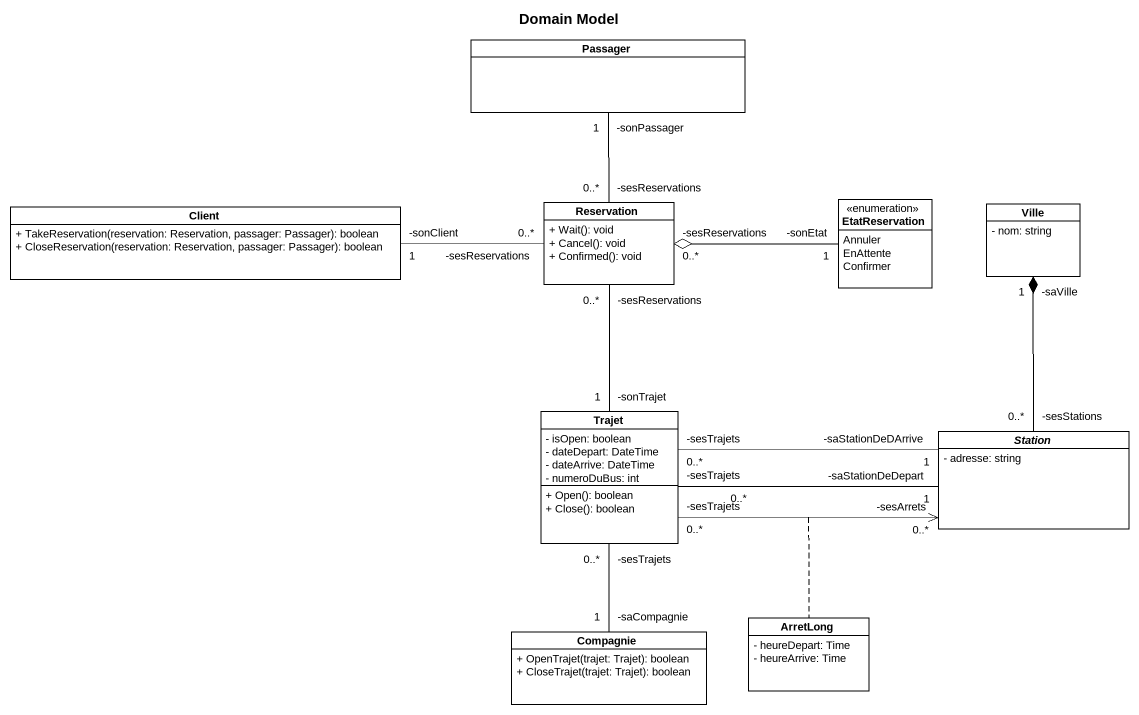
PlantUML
@startuml
title Domain Model
hide circle
hide empty members
skinparam classAttributeIconSize 0
class Passager
class Reservation {
  + Wait(): void
  + Cancel(): void
  + Confirmed(): void
}
enum EtatReservation {
  Annuler
  EnAttente
  Confirmer
}
class Ville {
  - nom: string
}
class Client {
  + TakeReservation(reservation: Reservation, passager: Passager): boolean
  + CloseReservation(reservation: Reservation, passager: Passager): boolean
}
class Trajet {
  - isOpen: boolean
  - dateDepart: DateTime
  - dateArrive: DateTime
  - numeroDuBus: int
  + Open(): boolean
  + Close(): boolean
}
abstract class Station {
  - adresse: string
}
class ArretLong {
  - heureDepart: Time
  - heureArrive: Time
}
class Compagnie {
  + OpenTrajet(trajet: Trajet): boolean
  + CloseTrajet(trajet: Trajet): boolean
}
Passager "-sonPassager\n1" -- "-sesReservations\n0..*" Reservation
Reservation "-sesReservations\n0..*" o-right- "-sonEtat\n1" EtatReservation
Reservation "-sesReservations\n0..*" -- "-sonTrajet\n1" Trajet
Client "-sonClient\n1" -right- "-sesReservations\n0..*" Reservation
Trajet "-sesTrajets\n0..*" -right-> "-sesArrets\n0..*" Station
(Trajet, Station) .. ArretLong
Trajet "-sesTrajets\n0..*" -right- "-saStationDeDepart\n1" Station
Trajet "-sesTrajets\n0..*" -right- "-saStationDeDArrive\n1" Station
Station "-sesStations\n0..*" -up-* "-saVille\n1" Ville
Compagnie "-saCompagnie\n1" -up- "-sesTrajets\n0..*" Trajet
@enduml
